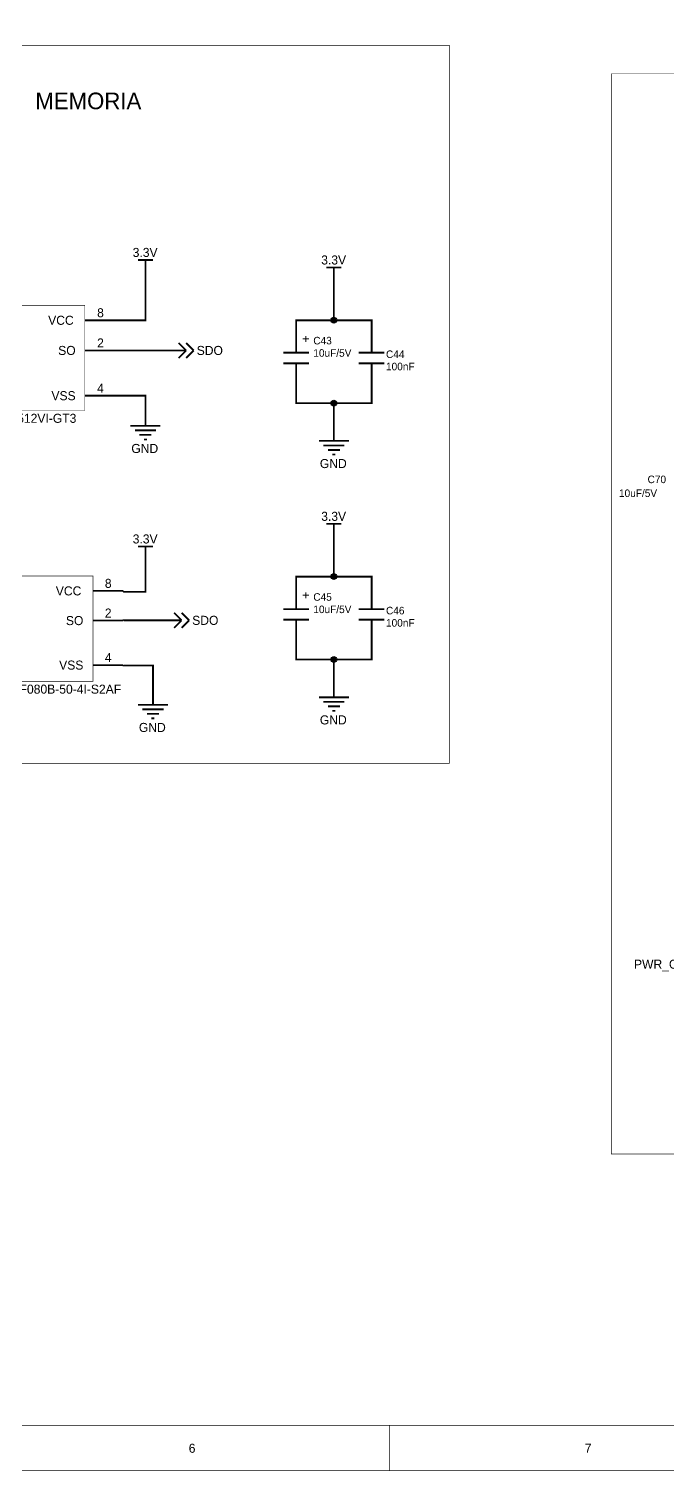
# Model space of a CAD drawing. Header units: millimetres. Extents: x 0 to 800, y 0 to 566.
# Drawn here: x 339.3 to 446.8, y 0 to 242.9 of the extents above; entities that cross this region are included whole.
import ezdxf

# ---------------------------------------------------------------- set-up
doc = ezdxf.new("R2010")
doc.units = ezdxf.units.MM
doc.layers.add('Sheet', color=255, linetype='Continuous')

msp = doc.modelspace()

# ---------------------------------------------------------------- linework, layer by layer
at = {"layer": 'Sheet'}
for points, const_width in [([(0, 566.42), (800.06, 566.42), (800.06, 0.04), (0, 0.04), (0, 566.42)], 0.0991), ([(7.62, 558.8), (792.44, 558.8), (792.44, 7.66), (7.62, 7.66), (7.62, 558.8)], 0.0991), ([(295.15, 240.13), (410.11, 240.13), (410.11, 119.17), (295.15, 119.17), (295.15, 240.13)], 0.0991), ([(437.39, 235.32), (658.07, 235.32), (658.07, 53.38), (437.39, 53.38), (437.39, 235.32)], 0.0991), ([(357.63, 203.96), (360.17, 203.96)], 0.3), ([(358.9, 201.42), (358.9, 203.96)], 0.3), ([(389.38, 202.69), (391.92, 202.69)], 0.3), ([(390.65, 200.15), (390.65, 202.69)], 0.3), ([(353.82, 193.8), (358.9, 193.8), (358.9, 201.42)], 0.3), ([(390.65, 200.15), (390.65, 193.8), (384.3, 193.8), (384.3, 191.26)], 0.3), ([(330.96, 196.34), (348.7, 196.34), (348.7, 178.61), (330.96, 178.61), (330.96, 196.34)], 0.0991), ([(348.74, 193.8), (353.82, 193.8)], 0.3), ([(390.65, 193.8), (397, 193.8), (397, 191.26)], 0.3), ([(365.76, 188.72), (364.49, 189.99)], 0.3), ([(367.03, 188.72), (365.76, 189.99)], 0.3), ([(384.3, 188.72), (384.3, 191.26)], 0.3), ([(397, 188.72), (397, 191.26)], 0.3), ([(348.74, 188.72), (353.82, 188.72)], 0.3), ([(363.98, 188.72), (353.82, 188.72)], 0.3), ([(363.98, 188.72), (365.76, 188.72)], 0.3), ([(365.76, 188.72), (364.49, 187.45)], 0.3), ([(367.03, 188.72), (365.76, 187.45)], 0.3), ([(386.46, 188.34), (382.14, 188.34)], 0.3), ([(384.3, 188.34), (384.3, 188.72)], 0.3), ([(399.16, 188.34), (394.84, 188.34)], 0.3), ([(397, 188.72), (397, 188.34)], 0.3), ([(382.14, 186.56), (386.46, 186.56)], 0.3), ([(384.3, 186.18), (384.3, 186.56)], 0.3), ([(384.3, 186.18), (384.3, 183.64)], 0.3), ([(394.84, 186.56), (399.16, 186.56)], 0.3), ([(397, 186.56), (397, 186.18)], 0.3), ([(397, 186.18), (397, 183.64)], 0.3), ([(384.3, 183.64), (384.3, 179.83), (390.65, 179.83), (397, 179.83), (397, 183.64)], 0.3), ([(348.74, 181.1), (353.82, 181.1)], 0.3), ([(358.9, 178.56), (358.9, 181.1), (353.82, 181.1)], 0.3), ([(390.65, 176.02), (390.65, 179.83)], 0.3), ([(358.9, 178.56), (358.9, 176.02)], 0.3), ([(356.36, 176.02), (361.44, 176.02)], 0.3), ([(357.12, 175.26), (360.68, 175.26)], 0.3), ([(390.65, 176.02), (390.65, 173.48)], 0.3), ([(357.89, 174.5), (359.92, 174.5)], 0.3), ([(358.65, 173.74), (359.16, 173.74)], 0.3), ([(388.11, 173.48), (393.19, 173.48)], 0.3), ([(388.87, 172.72), (392.43, 172.72)], 0.3), ([(389.64, 171.96), (391.67, 171.96)], 0.3), ([(390.4, 171.2), (390.91, 171.2)], 0.3), ([(389.38, 159.51), (391.92, 159.51)], 0.3), ([(390.65, 156.97), (390.65, 159.51)], 0.3), ([(357.63, 155.7), (360.17, 155.7)], 0.3), ([(358.9, 153.16), (358.9, 155.7)], 0.3), ([(390.65, 156.97), (390.65, 150.62), (384.3, 150.62), (384.3, 148.08)], 0.3), ([(358.9, 153.16), (358.9, 148.08), (355.25, 148.08), (355.12, 148.22)], 0.3), ([(330.12, 150.72), (350.08, 150.72), (350.08, 132.98), (330.12, 132.98), (330.12, 150.72)], 0.0991), ([(390.65, 150.62), (397, 150.62), (397, 148.08)], 0.3), ([(350.04, 148.22), (355.12, 148.22)], 0.3), ([(384.3, 145.54), (384.3, 148.08)], 0.3), ([(397, 145.54), (397, 148.08)], 0.3), ([(350.04, 143.22), (355.12, 143.22)], 0.3), ([(363.22, 143.26), (355.16, 143.26), (355.12, 143.22)], 0.3), ([(363.22, 143.26), (365, 143.26)], 0.3), ([(365, 143.26), (363.73, 144.53)], 0.3), ([(365, 143.26), (363.73, 141.99)], 0.3), ([(366.27, 143.26), (365, 144.53)], 0.3), ([(366.27, 143.26), (365, 141.99)], 0.3), ([(386.46, 145.16), (382.14, 145.16)], 0.3), ([(382.14, 143.38), (386.46, 143.38)], 0.3), ([(384.3, 145.16), (384.3, 145.54)], 0.3), ([(384.3, 143), (384.3, 143.38)], 0.3), ([(399.16, 145.16), (394.84, 145.16)], 0.3), ([(394.84, 143.38), (399.16, 143.38)], 0.3), ([(397, 145.54), (397, 145.16)], 0.3), ([(397, 143.38), (397, 143)], 0.3), ([(384.3, 143), (384.3, 140.46)], 0.3), ([(397, 143), (397, 140.46)], 0.3), ([(384.3, 140.46), (384.3, 136.65), (390.65, 136.65), (397, 136.65), (397, 140.46)], 0.3), ([(390.65, 132.84), (390.65, 136.65)], 0.3), ([(350.04, 135.72), (355.12, 135.72)], 0.3), ([(360.17, 131.57), (360.17, 135.64), (355.2, 135.64), (355.12, 135.72)], 0.3), ([(360.17, 131.57), (360.17, 129.03)], 0.3), ([(390.65, 132.84), (390.65, 130.3)], 0.3), ([(357.63, 129.03), (362.71, 129.03)], 0.3), ([(388.11, 130.3), (393.19, 130.3)], 0.3), ([(388.87, 129.54), (392.43, 129.54)], 0.3), ([(389.64, 128.78), (391.67, 128.78)], 0.3), ([(358.39, 128.27), (361.95, 128.27)], 0.3), ([(359.16, 127.51), (361.19, 127.51)], 0.3), ([(359.92, 126.75), (360.43, 126.75)], 0.3), ([(390.4, 128.02), (390.91, 128.02)], 0.3), ([(400.05, 7.62), (400.05, 0)], 0.0991)]:
    msp.add_lwpolyline(points, dxfattribs=dict(at, const_width=const_width))
at = {"layer": 'Sheet', "const_width": 0.508}
for points in [[(390.4, 193.8, 1), (390.91, 193.8, 1)], [(390.4, 179.83, 1), (390.91, 179.83, 1)], [(390.4, 150.62, 1), (390.91, 150.62, 1)], [(390.4, 136.65, 1), (390.91, 136.65, 1)]]:
    msp.add_lwpolyline(points, format="xyb", close=True, dxfattribs=at)
at = {"layer": 'Sheet'}
msp.add_circle((390.63, 150.64), 0.487, dxfattribs=at)
msp.add_circle((390.63, 150.64), 0.487, dxfattribs=at)
msp.add_circle((390.63, 150.64), 0.487, dxfattribs=at)
msp.add_circle((390.63, 150.64), 0.487, dxfattribs=at)
for centre, major_axis, ratio in [((390.63, 193.82), (0, 0.487), 0.999958), ((390.63, 193.82), (0, 0.487), 0.999958), ((390.63, 193.82), (0, 0.487), 0.999958), ((390.63, 193.82), (0, 0.487), 0.999958), ((390.63, 179.85), (0.487, 0), 0.99733), ((390.63, 179.85), (0.487, 0), 0.99733), ((390.63, 179.85), (0.487, 0), 0.99733), ((390.63, 179.85), (0.487, 0), 0.99733), ((390.63, 136.67), (0, 0.487), 0.999958), ((390.63, 136.67), (0, 0.487), 0.999958), ((390.63, 136.67), (0, 0.487), 0.999958), ((390.63, 136.67), (0, 0.487), 0.999958)]:
    msp.add_ellipse(centre, major_axis=major_axis, ratio=ratio, dxfattribs=at)

# ---------------------------------------------------------------- texts
for s, height, p in [('MEMORIA', 2.794, (340.36, 229.36)), ('3.3V', 1.524, (356.76, 204.47)), ('3.3V', 1.524, (388.51, 203.2)), ('VCC', 1.524, (342.52, 193.04)), ('8', 1.52, (350.77, 194.31)), ('SO', 1.524, (344.21, 187.96)), ('2', 1.52, (350.77, 189.23)), ('SDO', 1.524, (367.54, 187.96)), ('C43', 1.27, (387.18, 189.74)), ('10uF/5V', 1.27, (387.18, 187.66)), ('C44', 1.27, (399.42, 187.45)), ('100nF', 1.27, (399.42, 185.38)), ('4', 1.52, (350.77, 181.61)), ('VSS', 1.524, (343.07, 180.34)), ('CAT25512VI-GT3', 1.524, (330.96, 176.53)), ('GND', 1.524, (356.53, 171.45)), ('GND', 1.524, (388.28, 168.91)), ('C70', 1.27, (443.48, 166.37)), ('10uF/5V', 1.27, (438.66, 164.04)), ('3.3V', 1.524, (388.51, 160.02)), ('3.3V', 1.524, (356.76, 156.21)), ('VCC', 1.524, (343.81, 147.46)), ('8', 1.52, (352.07, 148.73)), ('C45', 1.27, (387.18, 146.56)), ('10uF/5V', 1.27, (387.18, 144.48)), ('SO', 1.524, (345.51, 142.46)), ('2', 1.52, (352.07, 143.73)), ('SDO', 1.524, (366.78, 142.5)), ('C46', 1.27, (399.42, 144.27)), ('100nF', 1.27, (399.42, 142.2)), ('VSS', 1.524, (344.37, 134.96)), ('4', 1.52, (352.07, 136.23)), ('SST25VF080B-50-4I-S2AF', 1.524, (330.12, 130.91)), ('GND', 1.524, (388.28, 125.73)), ('GND', 1.524, (357.8, 124.46)), ('PWR_GSM', 1.524, (441.19, 84.58)), ('6', 1.52, (366.2, 3.05)), ('7', 1.52, (432.9, 3.05))]:
    msp.add_text(s, height=height, dxfattribs=at).set_placement(p)
for p in [(385.19, 191.26), (385.19, 148.08)]:
    msp.add_text('+', height=1.52, rotation=270, dxfattribs=at).set_placement(p)

doc.saveas('drawing.dxf')
